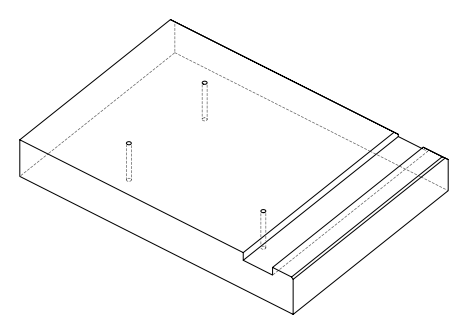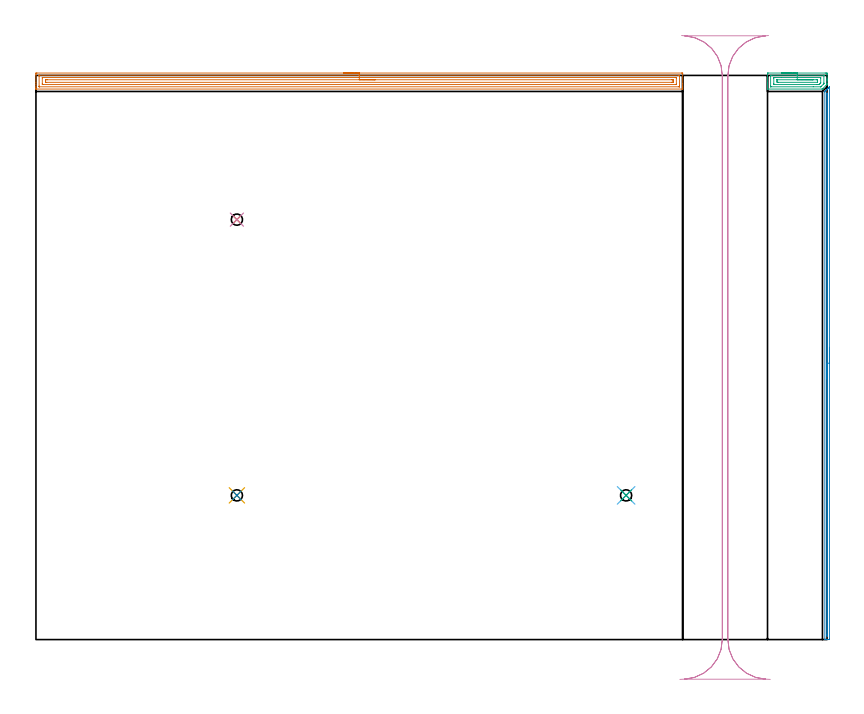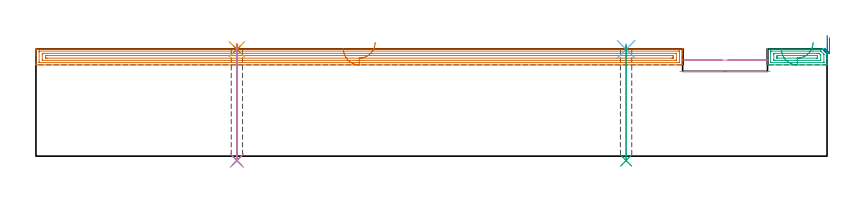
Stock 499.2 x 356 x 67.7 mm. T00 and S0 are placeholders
(PLAN: 10 operations, 3 tool changes, 25.1 min)
(1 AREA_MILL | FG_CHAMFER_SURFACE | UGT0205_001 | 13.28 min | 21116 mm3)
(2 AREA_MILL_1 | FG_CHAMFER_SURFACE_1 | UGT0205_001 | 5.69 min | 1464 mm3)
(3 AREA_MILL_2 | FG_CHAMFER_SURFACE_2 | UGT0205_001 | 1.41 min | 2210 mm3)
(4 MILL_RECTANGULAR_SLOT | SLOT_RECTANGULAR | UGT0201_020 | Follow Part, ap 12.5, ae 75% | 3.75 min | 269953 mm3)
(5 SPOT_DRILL | STEP1HOLE | NXT0321_9005460120000 | 0.03 min | 43 mm3)
(6 SPOT_DRILL_1 | STEP1HOLE_1 | NXT0321_9005460120000 | 0.03 min | 38 mm3)
(7 SPOT_DRILL_2 | STEP1HOLE_2 | NXT0321_9005460120000 | 0.03 min | 47 mm3)
(8 DRILL_THROUGH_HOLE_INTO_CENTER | STEP1HOLE | NXT0301_042 | 0.29 min | 2671 mm3)
(9 DRILL_THROUGH_HOLE_INTO_CENTER_1 | STEP1HOLE_1 | NXT0301_042 | 0.29 min | 2654 mm3)
(10 DRILL_THROUGH_HOLE_INTO_CENTER_2 | STEP1HOLE_2 | NXT0301_042 | 0.29 min | 2622 mm3)
(TOOL UGT0205_001 | Chamfer Mill 20 x 3 x 45 deg. | D20 FL50 Z2)
(TOOL UGT0201_020 | End mill 50 mm | D50 FL50 Z4)
(TOOL NXT0321_9005460120000 | NC Spot Drill, 142deg, 12mm, Carbide, Uncoated | D12 PA142 FL30 Z2)
(TOOL NXT0301_042 | Carbide Drill 7.1mm [860.1-0710-057A1-MM 2214] | D7.1 PA140 FL85 Z2)
(OP 1 AREA_MILL)
G17 G21 G94 G90
T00 M6
G54
G17 G0 G90 X194.05 Y357.5 S1061 M3
G43 Z77.7 H0
Z67.6
G94 G1 X194.088 Z66.728 F250.
X194.202 Z65.863
X194.391 Z65.012
X194.653 Z64.18
X194.987 Z63.374
X195.39 Z62.6
X195.859 Z61.864
X196.39 Z61.172
X196.979 Z60.529
X197.622 Z59.94
X198.314 Z59.408
X199.05 Z58.94
X199.824 Z58.537
X200.63 Z58.203
X201.462 Z57.941
X202.314 Z57.752
X203.178 Z57.638
X204.05 Z57.6
X407.471
X407.774 Y357.497 Z57.602
X408.09 Y357.492 Z57.606
X408.1 Y357.172 Z57.926
Y350.667 Z64.428
Y349.247 Z65.849
Y348.884 Z66.211
Y348.157 Z66.943
Y347.883 Z67.217
X408.093 Y347.457 Z67.634
X408.09 Y347.403 Z67.688
X407.918 Y347.4 Z67.7
X0.182
X0.005 Z67.691
X0.004 Z67.69
X0.002 Y347.459 Z67.632
X0. Y347.883 Z67.217
Y348.157 Z66.943
Y348.884 Z66.211
Y350.139 Z64.958
Y351.559 Z63.537
Y356.28 Z58.817
X0.004 Y356.908 Z58.19
X0.008 Y357.492 Z57.606
X0.041 Y357.494 Z57.604
X0.629 Y357.5 Z57.6
X204.05
Y356.086 Z59.014
X405.682 Y356.085 Z59.015
X405.752 Y356.084 Z59.016
X405.892 Y356.079 Z59.021
X406.09 Y356.069 Z59.031
X406.092 Y356.016 Z59.084
X406.099 Y355.601 Z59.499
X406.1 Y349.359 Z65.741
X406.096 Y348.884 Z66.216
X406.093 Y348.833 Z66.267
X406.092 Y348.825 Z66.275
X406.054 Y348.821 Z66.279
X405.962 Y348.817 Z66.283
X405.822 Y348.815 Z66.285
X405.752 Y348.814 Z66.286
X2.278 Y348.815 Z66.285
X2.138 Y348.817 Z66.283
X2.046 Y348.821 Z66.279
X2.008 Y348.825 Z66.275
X2.007 Y348.833 Z66.267
X2.004 Y348.884 Z66.216
X2. Y349.3 Z65.8
Y355.541 Z59.559
X2.004 Y356.016 Z59.084
X2.007 Y356.067 Z59.033
X2.008 Y356.075 Z59.025
X2.046 Y356.079 Z59.021
X2.138 Y356.083 Z59.017
X2.278 Y356.085 Z59.015
X2.348 Y356.086 Z59.014
X204.05
Y354.672 Z60.428
X403.455 Y354.671 Z60.429
X403.894 Y354.669 Z60.431
X404.04 Y354.667 Z60.433
X404.084 Y354.665 Z60.435
X404.09 Y354.575 Z60.525
X404.096 Y354.438 Z60.662
X404.099 Y354.233 Z60.867
X404.1 Y354.028 Z61.072
X404.099 Y350.463 Z64.637
X404.092 Y350.257 Z64.843
X404.09 Y350.234 Z64.866
X404.084 Y350.233 Z64.867
X404.059 Y350.23 Z64.87
X404.004 Y350.229 Z64.871
X403.894
X4.645
X4.206 Y350.231 Z64.869
X4.06 Y350.233 Z64.867
X4.016 Y350.235 Z64.865
X4.01 Y350.325 Z64.775
X4.004 Y350.462 Z64.638
X4.001 Y350.667 Z64.433
X4. Y350.872 Z64.228
X4.001 Y354.437 Z60.663
X4.008 Y354.643 Z60.457
X4.01 Y354.666 Z60.434
X4.016 Y354.667 Z60.433
X4.041 Y354.67 Z60.43
X4.096 Y354.671 Z60.429
X4.206
X204.05 Y354.672 Z60.428
Y353.257 Z61.843
X401.296
X402.035 Y353.253 Z61.847
X402.076 Y353.251 Z61.849
X402.09 Y353.247 Z61.853
X402.092 Y353.224 Z61.876
X402.097 Y353.115 Z61.985
X402.099 Y352.895 Z62.205
X402.1 Y352.456 Z62.644
X402.099 Y352.007 Z63.093
X402.097 Y351.786 Z63.314
X402.092 Y351.676 Z63.424
X402.09 Y351.653 Z63.447
X402.073 Y351.65 Z63.45
X402.017 Y351.647 Z63.453
X401.212 Y351.643 Z63.457
X401.127
X6.804
X6.065 Y351.647 Z63.453
X6.024 Y351.649 Z63.451
X6.01 Y351.653 Z63.447
X6.008 Y351.676 Z63.424
X6.003 Y351.785 Z63.315
X6.001 Y352.005 Z63.095
X6. Y352.444 Z62.656
X6.001 Y352.893 Z62.207
X6.004 Y353.114 Z61.986
X6.008 Y353.225 Z61.875
X6.01 Y353.247 Z61.853
X6.027 Y353.25 Z61.85
X6.083 Y353.253 Z61.847
X6.889 Y353.257 Z61.843
X6.973
X204.05
X204.922 Z61.881
X205.787 Z61.995
X206.638 Z62.183
X207.47 Z62.446
X208.276 Z62.78
X209.05 Z63.182
X209.786 Z63.651
X210.478 Z64.182
X211.121 Z64.772
X211.71 Z65.415
X212.242 Z66.107
X212.71 Z66.843
X213.113 Z67.616
X213.447 Z68.422
X213.709 Z69.254
X213.898 Z70.106
X214.012 Z70.971
X214.05 Z71.843
G0 Z77.7
M5
M2
(OP 2 AREA_MILL_1)
G17 G21 G94 G90
T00 M6
G54
G17 G0 G90 X500.7 Y184.4 S1061 M3
G43 Z77.7 H0
Z74.8
G94 G1 Y184.362 Z73.928 F250.
Y184.248 Z73.063
Y184.059 Z72.212
Y183.797 Z71.38
Y183.463 Z70.574
Y183.06 Z69.8
Y182.592 Z69.064
Y182.06 Z68.372
Y181.471 Z67.729
Y180.828 Z67.14
Y180.136 Z66.608
Y179.4 Z66.14
Y178.626 Z65.737
Y177.82 Z65.403
Y176.988 Z65.141
Y176.137 Z64.952
Y175.272 Z64.838
Y174.4 Z64.8
Y0.62
X500.698 Y0.454 Z64.802
X500.691 Y0.002 Z64.805
X500.483 Y0. Z65.014
X500.139 Z65.357
X499.594 Z65.902
X499.25 Z66.245
X498.234 Z67.266
X497.843 Y0.008 Z67.649
X497.803 Y0.01 Z67.688
X497.8 Y0.173 Z67.7
Y345.5
X497.806 Y345.903 Z67.692
X497.9 Y346.001 Z67.598
X498.361 Y346.462 Z67.136
X498.559 Y346.659 Z66.941
X498.591 Y346.691 Z66.909
X499.25 Y347.352 Z66.247
X499.313 Y347.414 Z66.186
X499.484 Y347.585 Z66.015
X499.546 Y347.648 Z65.95
X499.608 Y347.709 Z65.891
X499.782 Y347.882 Z65.717
X499.843 Y347.944 Z65.654
X499.903 Y348.004 Z65.596
X500.08 Y348.18 Z65.419
X500.139 Y348.241 Z65.357
X500.313 Y348.413 Z65.187
X500.378 Y348.478 Z65.122
X500.584 Y348.685 Z64.914
X500.679 Y348.776 Z64.819
X500.694 Y348.783 Z64.803
X500.699 Y348.776 Z64.799
X500.7 Y348.556 Z64.8
Y174.4
X499.286 Z66.214
Y3.264
X499.283 Y2.407 Z66.217
X499.282 Y2.375 Z66.218
X499.25 Y2.074 Z66.25
X499.218 Y2.407 Z66.282
X499.216 Y2.44 Z66.284
X499.214 Y3.3 Z66.286
Y343.749
X499.218 Y344.606 Z66.282
X499.22 Y344.637 Z66.28
X499.25 Y344.848 Z66.25
X499.28 Y344.606 Z66.22
X499.283 Y344.573 Z66.217
X499.286 Y343.713 Z66.214
Y174.4
Y173.528 Z66.252
Y172.664 Z66.366
Y171.812 Z66.555
Y170.98 Z66.817
Y170.174 Z67.151
Y169.4 Z67.554
Y168.664 Z68.023
Y167.972 Z68.554
Y167.329 Z69.143
Y166.74 Z69.786
Y166.209 Z70.478
Y165.74 Z71.214
Y165.337 Z71.988
Y165.003 Z72.794
Y164.741 Z73.626
Y164.552 Z74.478
Y164.438 Z75.343
Y164.4 Z76.214
G0 Z77.7
M5
M2
(OP 3 AREA_MILL_2)
G17 G21 G94 G90
T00 M6
G54
G17 G0 G90 X470.4 Y357.5 S1061 M3
G43 Z77.7 H0
Z67.6
G94 G1 X470.438 Z66.728 F250.
X470.552 Z65.863
X470.741 Z65.012
X471.003 Z64.18
X471.337 Z63.374
X471.74 Z62.6
X472.208 Z61.864
X472.74 Z61.172
X473.329 Z60.529
X473.972 Z59.94
X474.664 Z59.408
X475.4 Z58.94
X476.174 Z58.537
X476.98 Z58.203
X477.812 Z57.941
X478.664 Z57.752
X479.528 Z57.638
X480.4 Z57.6
X498.045
X498.635 Y357.497 Z57.603
X499.193 Y357.491 Z57.605
X499.197 Y357.47 Z57.626
X499.2 Y356.908 Z58.188
Y356.582 Z58.514
Y354.233 Z60.861
Y353.582 Z61.516
Y353.342 Z61.755
Y352.69 Z62.407
Y352.45 Z62.646
Y350.838 Z64.262
Y350.667 Z64.433
Y350.624 Z64.476
X499.19 Y350.296 Z64.802
X499.119 Y350.221 Z64.877
X498.932 Y350.032 Z65.068
X498.635 Y349.735 Z65.364
X496.777 Y347.876 Z67.222
X496.446 Y347.545 Z67.551
X496.303 Y347.405 Z67.69
X495.967 Y347.4 Z67.7
X461.72
X461.61 Y347.403 Z67.689
X461.607 Y347.437 Z67.655
X461.6 Y347.719 Z67.38
Y348.473 Z66.626
Y349.295 Z65.804
Y349.775 Z65.321
Y350.016 Z65.082
Y350.667 Z64.43
Y350.907 Z64.19
Y351.558 Z63.536
X461.601 Y356.908 Z58.189
X461.603 Y357.47 Z57.626
X461.607 Y357.491 Z57.605
X462.165 Y357.5 Z57.6
X480.4
Y356.086 Z59.014
X496.926 Y356.085 Z59.015
X497.065 Y356.082 Z59.018
X497.156 Y356.079 Z59.021
X497.191 Y356.074 Z59.026
X497.193 Y356.064 Z59.036
X497.196 Y356.016 Z59.084
X497.2 Y355.672 Z59.428
X497.199 Y351.215 Z63.885
X497.194 Y350.941 Z64.159
X497.19 Y350.804 Z64.296
X497.178 Y350.739 Z64.361
X497.111 Y350.667 Z64.433
X496.986 Y350.537 Z64.563
X496.856 Y350.406 Z64.694
X495.65 Y349.201 Z65.899
X495.33 Y348.884 Z66.216
X495.277 Y348.836 Z66.264
X495.258 Y348.821 Z66.279
X495.216 Y348.818 Z66.282
X495.146 Y348.815 Z66.285
X490.477 Y348.814 Z66.286
X463.874 Y348.815 Z66.285
X463.735 Y348.818 Z66.282
X463.644 Y348.821 Z66.279
X463.609 Y348.826 Z66.274
X463.607 Y348.836 Z66.264
X463.604 Y348.884 Z66.216
X463.6 Y349.228 Z65.872
Y355.469 Z59.631
X463.604 Y356.016 Z59.084
X463.606 Y356.058 Z59.042
X463.609 Y356.074 Z59.026
X463.666 Y356.079 Z59.021
X463.805 Y356.084 Z59.016
X463.874 Y356.085 Z59.015
X480.4 Y356.086 Z59.014
Y354.672 Z60.428
X495.077 Y354.671 Z60.429
X495.14 Y354.67 Z60.43
X495.177 Y354.668 Z60.432
X495.19 Y354.666 Z60.434
X495.193 Y354.602 Z60.498
X495.199 Y354.356 Z60.744
X495.2 Y354.233 Z60.867
X495.199 Y351.436 Z63.664
X495.195 Y351.313 Z63.787
X495.19 Y351.232 Z63.868
X495.164 Y351.176 Z63.924
X495.077 Y351.08 Z64.02
X494.872 Y350.872 Z64.228
X494.668 Y350.667 Z64.433
X494.427 Y350.427 Z64.673
X494.346 Y350.347 Z64.753
X494.279 Y350.285 Z64.815
X494.235 Y350.246 Z64.854
X494.188 Y350.235 Z64.865
X493.733 Y350.231 Z64.869
X493.298 Y350.229 Z64.871
X492.846 Y350.228 Z64.872
X465.723 Y350.229 Z64.871
X465.66 Y350.23 Z64.87
X465.623 Y350.232 Z64.868
X465.61 Y350.234 Z64.866
X465.607 Y350.298 Z64.802
X465.601 Y350.544 Z64.556
X465.6 Y350.667 Z64.433
X465.601 Y354.355 Z60.745
X465.609 Y354.479 Z60.621
X465.623 Y354.665 Z60.435
X465.723 Y354.667 Z60.433
X466.176 Y354.67 Z60.43
X470.398 Y354.672 Z60.428
X480.4
Y353.257 Z61.843
X492.409
X492.494 Y353.256 Z61.844
X493.19 Y353.239 Z61.861
X493.199 Y352.549 Z62.551
Y352.45 Z62.65
X493.194 Y351.663 Z63.437
X493.183 Y351.649 Z63.451
X493.163 Y351.646 Z63.454
X493.114 Y351.643 Z63.457
X468.391
X468.306 Y351.644 Z63.456
X467.61 Y351.661 Z63.439
X467.601 Y352.351 Z62.749
Y352.45 Z62.65
X467.606 Y353.237 Z61.863
X467.617 Y353.251 Z61.849
X467.637 Y353.254 Z61.846
X467.686 Y353.257 Z61.843
X480.4
X481.272 Z61.881
X482.136 Z61.995
X482.988 Z62.183
X483.82 Z62.446
X484.626 Z62.78
X485.4 Z63.182
X486.136 Z63.651
X486.828 Z64.182
X487.471 Z64.772
X488.06 Z65.415
X488.592 Z66.107
X489.06 Z66.843
X489.463 Z67.616
X489.797 Z68.422
X490.059 Z69.254
X490.248 Z70.106
X490.362 Z70.971
X490.4 Z71.843
G0 Z77.7
M5
M2
(OP 4 MILL_RECTANGULAR_SLOT)
G17 G21 G94 G90
T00 M6
G54
G17 G0 G90 X407.411 Y381.17 S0 M3
G43 Z77.7 H0
Z60.6
G94 G1 X410.398 Y380.894 F250.
G2 X433.1 Y356. R25. F500.
G1 Y0.
G2 X409.324 Y-24.97 R25.
G1 Y-25.
X460.376
Y-24.97
G2 X436.6 Y0. R25.
G1 Y356.
G2 X459.286 Y380.893 R25.
G1 X462.273 Y381.17 F250.
G0 Z77.7
X463.372 Y-25.117
Z53.5
G1 X460.376 Y-24.97
G2 X436.6 Y0. R25. F500.
G1 Y356.
G2 X460.376 Y380.97 R25.
G1 Y381.
X409.324
Y380.97
G2 X433.1 Y356. R25.
G1 Y0.
G2 X409.324 Y-24.97 R25.
G1 X406.328 Y-25.117 F250.
G0 Z77.7
M5
M2
(OP 5 SPOT_DRILL)
G17 G21 G94 G90
T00 M6
G54
G17 G0 G90 X126.8 Y91. S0 M3
G43 Z77.7 H0
G94 G81 G98 Z67.39 F250. R70.7
G80
M5
M2
(OP 6 SPOT_DRILL_1)
G17 G21 G94 G90
T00 M6
G54
G17 G0 G90 X372.4 Y91. S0 M3
G43 Z77.7 H0
G94 G81 G98 Z67.39 F250. R70.7
G80
M5
M2
(OP 7 SPOT_DRILL_2)
G17 G21 G94 G90
T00 M6
G54
G17 G0 G90 X126.8 Y265. S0 M3
G43 Z77.7 H0
G94 G81 G98 Z67.39 F250. R70.7
G80
M5
M2
(OP 8 DRILL_THROUGH_HOLE_INTO_CENTER)
G17 G21 G94 G90
T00 M6
G54
G17 G0 G90 X126.8 Y91. S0 M3
G43 Z77.7 H1
G94 G73 G98 Z-2.792 F250. Q7.049 R69.7
G80
M5
M2
(OP 9 DRILL_THROUGH_HOLE_INTO_CENTER_1)
G17 G21 G94 G90
T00 M6
G54
G17 G0 G90 X372.4 Y91. S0 M3
G43 Z77.7 H1
G94 G73 G98 Z-2.792 F250. Q7.049 R69.7
G80
M5
M2
(OP 10 DRILL_THROUGH_HOLE_INTO_CENTER_2)
G17 G21 G94 G90
T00 M6
G54
G17 G0 G90 X126.8 Y265. S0 M3
G43 Z77.7 H1
G94 G73 G98 Z-2.792 F250. Q7.049 R69.7
G80
M5
M2
